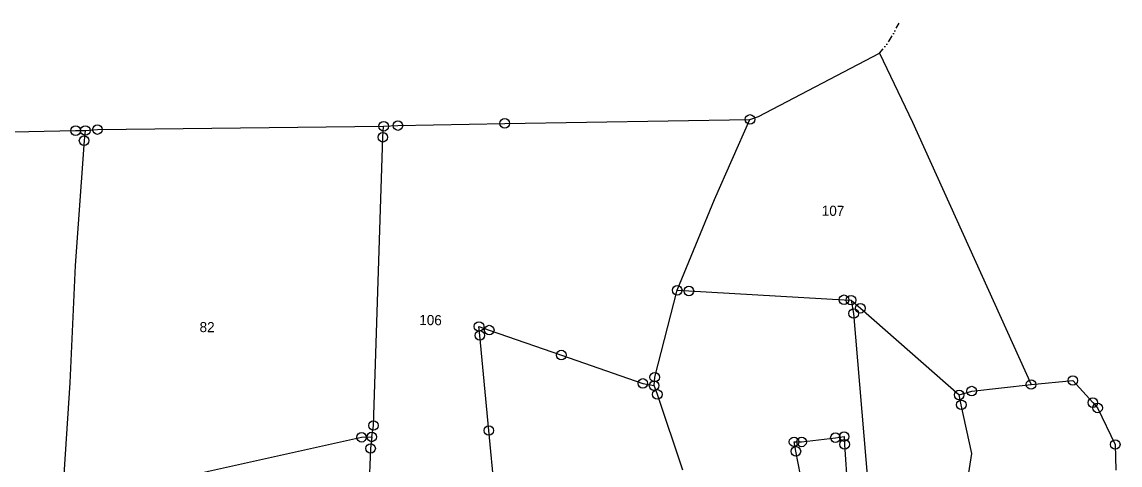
# Model space of a CAD drawing. Header units: metres. Extents: x 254238 to 256943, y 2193236 to 2195260.
# Drawn here: x 255882 to 256833, y 2194852 to 2195236 of the extents above; entities that cross this region are included whole.
import ezdxf

# ---------------------------------------------------------------- set-up
doc = ezdxf.new("R2010")
doc.units = ezdxf.units.M
doc.linetypes.add('DIVIDE', pattern=[1.25, 0.5, -0.25, 0, -0.25, 0, -0.25])
for name, color, linetype in [('POLY_PARCEL', 6, 'Continuous'), ('SYM_STONE', 1, 'Continuous'), ('TEXT_PARCEL', 7, 'Continuous'), ('V_BOUND_LINE', 7, 'Continuous'), ('V_DIVIDE_LINE', 7, 'DIVIDE')]:
    doc.layers.add(name, color=color, linetype=linetype)
doc.styles.add('TEXT_MAP', font='', dxfattribs={"height": 1.8})
doc.styles.get('TEXT_MAP').set_extended_font_data('Kruti Dev 050')

msp = doc.modelspace()

# ---------------------------------------------------------------- linework, layer by layer
at = {"layer": 'POLY_PARCEL'}
for p, q in [((256194.2, 2195136.37), (256194.89, 2195145.85)), ((256481.52, 2195082.34), (256512.12, 2195151.77)), ((255936.55, 2195142.2), (255935.47, 2195133.39)), ((256186.07, 2194886.69), (256194.2, 2195136.37)), ((255935.47, 2195133.39), (255927.65, 2195025.19)), ((256449.15, 2195003.78), (256481.52, 2195082.34)), ((255927.65, 2195025.19), (255923.14, 2194923.57)), ((256429.64, 2194928.53), (256449.15, 2195003.78)), ((256449.15, 2195003.78), (256459.26, 2195003.21)), ((256459.26, 2195003.21), (256593.59, 2194995.61)), ((256593.59, 2194995.61), (256599.65, 2194995.27)), ((256599.65, 2194995.27), (256607.73, 2194988.24)), ((256599.65, 2194995.27), (256601.93, 2194983.71)), ((256601.93, 2194983.71), (256614.2, 2194836.74)), ((256607.73, 2194988.24), (256693.31, 2194913.14)), ((256278.18, 2194964.73), (256277.45, 2194972.43)), ((256277.45, 2194972.43), (256286.34, 2194969.35)), ((256285.97, 2194882.38), (256278.18, 2194964.73)), ((256286.34, 2194969.35), (256348.79, 2194947.71)), ((256348.79, 2194947.71), (256419.35, 2194923.13)), ((256429.09, 2194921.22), (256429.64, 2194928.53)), ((255923.14, 2194923.57), (255916.98, 2194829.93)), ((256419.35, 2194923.13), (256429.09, 2194921.22)), ((256431.94, 2194913.6), (256429.09, 2194921.22)), ((256693.31, 2194913.14), (256704.13, 2194916.5)), ((256704.13, 2194916.5), (256755.55, 2194922.2)), ((256454.12, 2194848.09), (256431.94, 2194913.6)), ((256695.15, 2194904.63), (256693.31, 2194913.14)), ((256704.24, 2194862.57), (256695.15, 2194904.63)), ((256184.63, 2194876.83), (256186.07, 2194886.69)), ((256295.06, 2194786.09), (256285.97, 2194882.38)), ((255926.99, 2194821.53), (256175.74, 2194876.51)), ((256175.74, 2194876.51), (256184.63, 2194876.83)), ((256184.63, 2194876.83), (256183.58, 2194866.83)), ((256551.9, 2194864.34), (256550.31, 2194872.55)), ((256550.31, 2194872.55), (256556.85, 2194872.46)), ((256556.85, 2194872.46), (256586.14, 2194876.15)), ((256586.14, 2194876.15), (256593.66, 2194877.1)), ((256593.66, 2194877.1), (256594.08, 2194870.37)), ((256594.08, 2194870.37), (256596.48, 2194831.46)), ((256183.58, 2194866.83), (256178.7, 2194755.12)), ((256557.94, 2194833.2), (256551.9, 2194864.34)), ((256686.96, 2194751.76), (256704.24, 2194862.57))]:
    msp.add_line(p, q, dxfattribs=at)
at = {"layer": 'SYM_STONE'}
for centre in [(256512.12, 2195151.77), (255928.17, 2195142.05), (255936.55, 2195142.2), (255947.04, 2195143.01), (256194.89, 2195145.85), (256207.25, 2195146.45), (256299.74, 2195148.4), (255935.47, 2195133.39), (256194.2, 2195136.37), (256449.15, 2195003.78), (256459.26, 2195003.21), (256593.59, 2194995.61), (256599.65, 2194995.27), (256607.73, 2194988.24), (256601.93, 2194983.71), (256277.45, 2194972.43), (256286.34, 2194969.35), (256278.18, 2194964.73), (256348.79, 2194947.71), (256419.35, 2194923.13), (256429.64, 2194928.53), (256755.55, 2194922.2), (256791.74, 2194925.69), (256429.09, 2194921.22), (256431.94, 2194913.6), (256693.31, 2194913.14), (256704.13, 2194916.5), (256695.15, 2194904.63), (256809.03, 2194906.51), (256813.18, 2194901.91), (256186.07, 2194886.69), (256175.74, 2194876.51), (256184.63, 2194876.83), (256285.97, 2194882.38), (256586.14, 2194876.15), (256593.66, 2194877.1), (256183.58, 2194866.83), (256550.31, 2194872.55), (256556.85, 2194872.46), (256594.08, 2194870.37), (256828.47, 2194870.25), (256551.9, 2194864.34)]:
    msp.add_circle(centre, 4.14, dxfattribs=at)
at = {"layer": 'V_BOUND_LINE'}
for p, q in [((256519.51, 2195154.4), (256624.35, 2195209.13)), ((256624.35, 2195209.13), (256652.93, 2195149.42)), ((256512.12, 2195151.77), (256519.51, 2195154.4)), ((255947.04, 2195143.01), (256194.89, 2195145.85)), ((256194.89, 2195145.85), (256207.25, 2195146.45)), ((256207.25, 2195146.45), (256299.74, 2195148.4)), ((256299.74, 2195148.4), (256512.12, 2195151.77)), ((256652.93, 2195149.42), (256755.55, 2194922.2)), ((255819.29, 2195140.02), (255928.17, 2195142.05)), ((255928.17, 2195142.05), (255936.55, 2195142.2)), ((255936.55, 2195142.2), (255947.04, 2195143.01)), ((256755.55, 2194922.2), (256791.74, 2194925.69)), ((256791.74, 2194925.69), (256809.03, 2194906.51)), ((256809.03, 2194906.51), (256813.18, 2194901.91)), ((256813.18, 2194901.91), (256828.47, 2194870.25)), ((256828.47, 2194870.25), (256828.99, 2194848.1))]:
    msp.add_line(p, q, dxfattribs=at)
at = {"layer": 'V_DIVIDE_LINE', "ltscale": 10}
for p, q in [((256632.74, 2195219.75), (256641.74, 2195236.2)), ((256624.35, 2195209.13), (256632.74, 2195219.75))]:
    msp.add_line(p, q, dxfattribs=at)

# ---------------------------------------------------------------- texts
at = {"layer": 'TEXT_PARCEL', "style": 'TEXT_MAP'}
for s, p in [('107', (256574.26, 2195068.45)), ('82', (256035.43, 2194967.64)), ('106', (256225.68, 2194973.79))]:
    msp.add_text(s, height=8.746, rotation=359.20484, dxfattribs=at).set_placement(p)

doc.saveas('drawing.dxf')
